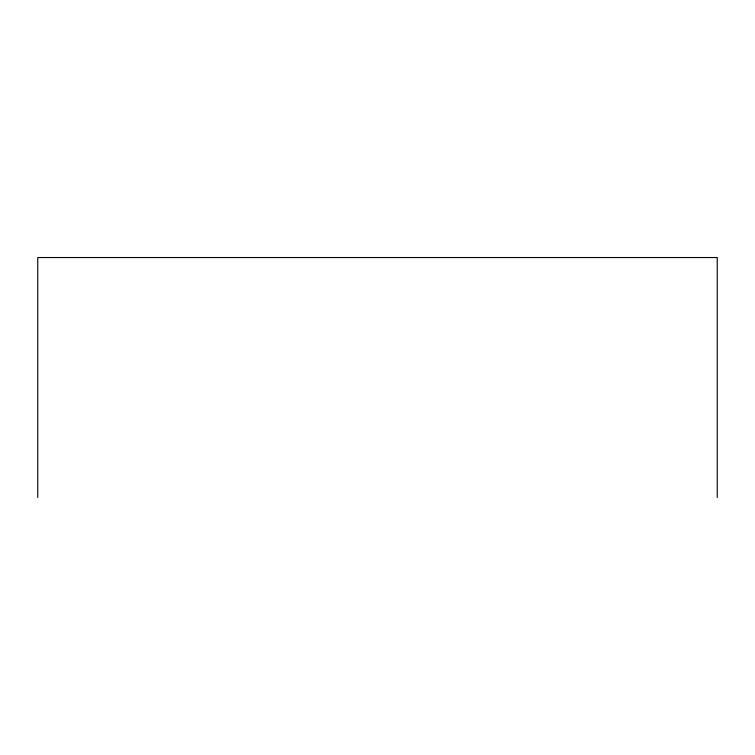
<?xml version="1.0" encoding="UTF-8"?>
<svg xmlns="http://www.w3.org/2000/svg" width="755" height="755" viewBox="0 0 755 755"><rect width="100%" height="100%" fill="white"/><g stroke="black" fill="none" stroke-linecap="round" stroke-linejoin="round"><path stroke-width="1.13" d="M717.25 497.46L717.25 257.54L37.75 257.54L37.75 497.46"/></g></svg>
